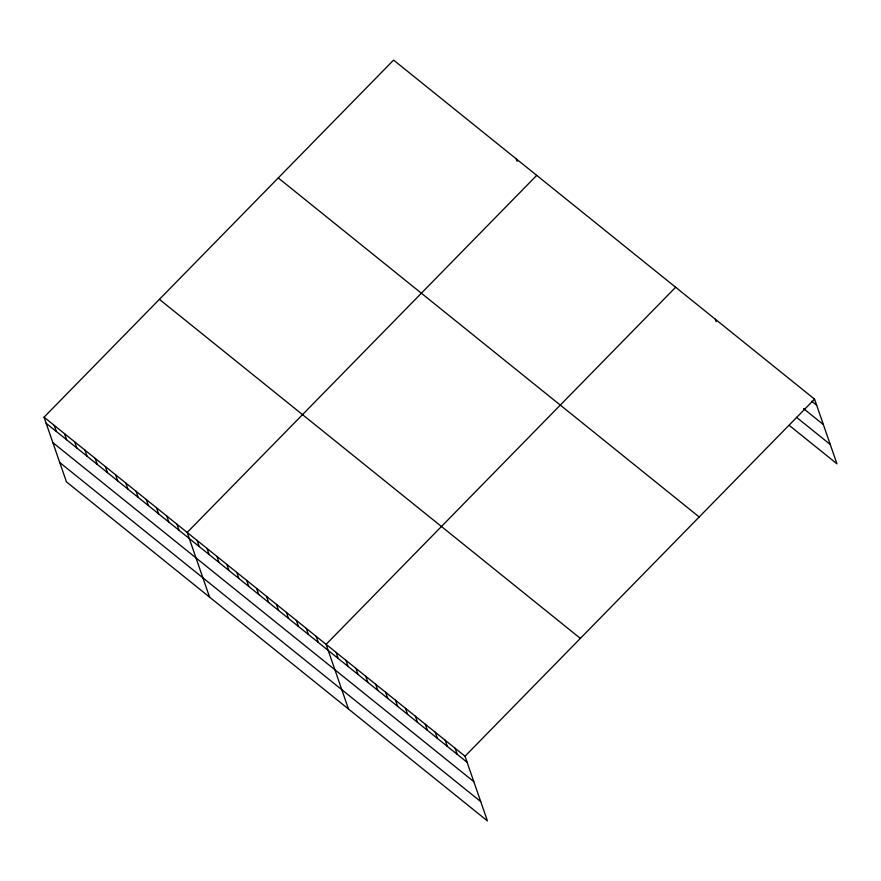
<?xml version="1.0" encoding="UTF-8"?>
<svg xmlns="http://www.w3.org/2000/svg" width="881" height="881" viewBox="0 0 881 881"><rect width="100%" height="100%" fill="white"/><g stroke="black" fill="none" stroke-linecap="round" stroke-linejoin="round"><path stroke-width="1.32" d="M44.05 417.187L465.014 756.228L487.413 820.905L66.449 481.863L44.05 417.187L393.587 60.095L814.551 399.137L836.95 463.813L789.321 425.457M536.716 175.374L187.179 532.465L209.579 597.131M675.639 287.261L326.102 644.341L348.491 709.018M465.014 756.228L814.551 399.137M811.698 401.24L816.665 405.238M803.516 408.586L823.361 424.565M796.523 417.308L830.254 444.487M278.242 177.94L699.206 516.982M159.395 299.342L580.37 638.395M46.164 423.276L467.128 762.329M52.849 442.614L473.824 781.656M59.754 462.525L480.718 801.578M715.328 319.219L716.176 321.664M516.266 158.899L517.114 161.344M455.092 748.233L457.206 754.334M445.169 740.249L447.284 746.339M435.247 732.254L437.361 738.344M425.325 724.259L427.439 730.36M415.403 716.275L417.517 722.365M405.48 708.28L407.595 714.37M395.558 700.285L397.672 706.386M385.636 692.301L387.75 698.391M375.713 684.306L377.828 690.396M365.791 676.311L367.906 682.412M355.869 668.316L357.972 674.417M345.947 660.332L348.05 666.421M336.024 652.336L338.128 658.426M316.18 636.357L318.283 642.447M306.258 628.362L308.361 634.452M296.335 620.367L298.439 626.468M286.402 612.383L288.516 618.473M276.48 604.388L278.594 610.478M266.558 596.393L268.672 602.494M256.635 588.398L258.75 594.499M246.713 580.414L248.827 586.504M236.791 572.419L238.905 578.509M226.869 564.424L228.983 570.525M216.946 556.44L219.061 562.53M207.024 548.445L209.138 554.534M197.102 540.449L199.216 546.55M176.96 524.228L179.063 530.318M166.729 515.991L168.844 522.092M156.51 507.753L158.624 513.854M146.29 499.527L148.393 505.617M136.059 491.29L138.174 497.38M125.84 483.052L127.943 489.153M115.609 474.826L117.724 480.916M105.39 466.589L107.504 472.679M95.17 458.351L97.273 464.452M84.939 450.125L87.054 456.215M74.72 441.888L76.834 447.977M64.5 433.65L66.604 439.751M54.27 425.424L56.384 431.514"/></g></svg>
